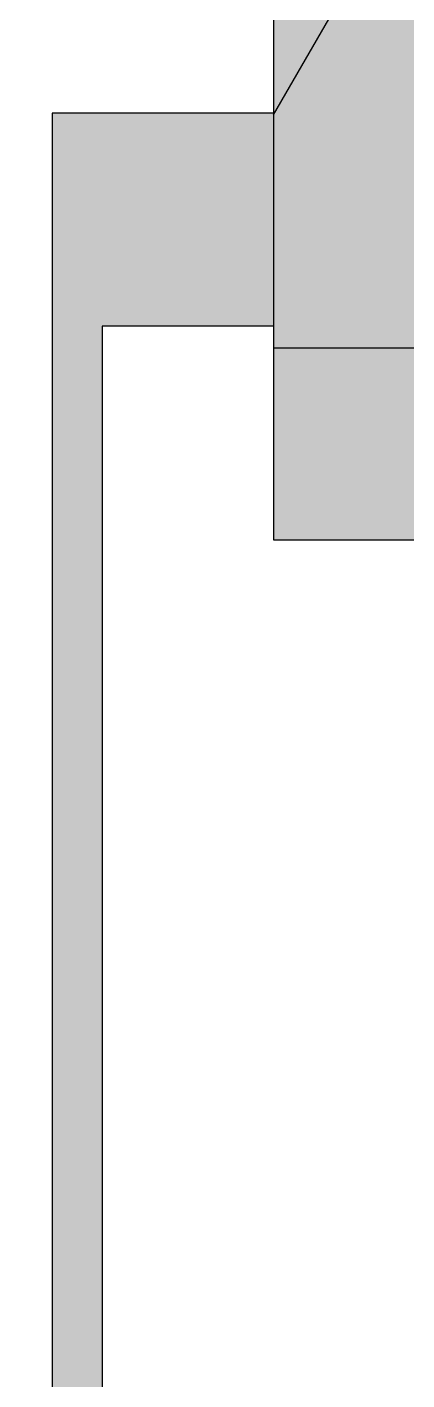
# Model space of a CAD drawing. Header units: inches. Extents: x -55 to 844, y -103 to 167.
# Drawn here: x 814.0838 to 814.142, y 43.7905 to 43.9973 of the extents above; entities that cross this region are included whole.
import ezdxf

# ---------------------------------------------------------------- set-up
doc = ezdxf.new("R2010")
doc.units = ezdxf.units.IN
doc.header["$MEASUREMENT"] = 0
doc.layers.add('AI-Hatch mob', color=254, linetype='Continuous')
doc.layers.add('AI-Mob', color=2, linetype='Continuous')

# ---------------------------------------------------------------- blocks, each defined once
blk = doc.blocks.new('Multi-Estação')
at = {"layer": 'AI-Hatch mob', "true_color": 0xe1d8b7}
h = blk.add_hatch(color=254, dxfattribs=at)
edge = h.paths.add_edge_path()
edge.add_ellipse((-0.6985882529592402, 0.534010071975988), major_axis=(0, -0.0200732629017312), ratio=0.320805336484467, start_angle=360, end_angle=374.65466837832963, ccw=False)
edge.add_line((-0.6980377266769555, 0.5139368090742698), (-0.7105955407763958, 0.5139368090742698))
edge.add_line((-0.7105955407763958, 0.5139368090742698), (-0.7105955407763958, 0.5069505061824237))
edge.add_line((-0.7105955407763958, 0.5069505061824237), (-0.5255248710129053, 0.5069505061824237))
edge.add_line((-0.5255248710129053, 0.5069505061824237), (-0.5255248710129053, 0.4807646486449676))
edge.add_line((-0.5255248710129053, 0.4807646486449675), (-0.4930000616426327, 0.4807646486449675))
edge.add_line((-0.4930000616426327, 0.4807646486449676), (-0.4930000616426325, 0.5145898280517008))
edge.add_line((-0.4930000616426325, 0.5145898280517008), (-0.6969590794693155, 0.5145898280517008))
edge = h.paths.add_edge_path()
edge.add_line((-0.4930000616426327, -0.0076393218693023), (-0.4930000616426329, 0.0261858575374593))
edge.add_line((-0.4930000616426329, 0.0261858575374593), (-0.5255248710129053, 0.0261858575374594))
edge.add_line((-0.5255248710129053, 0.0261858575374594), (-0.5255248710129051, 3.198830089701232e-15))
edge.add_line((-0.5255248710129051, 3.2e-15), (-0.7105955407763956, 3.3e-15))
edge.add_line((-0.7105955407763956, 3.3e-15), (-0.7105955407763958, -0.0069863028918429))
edge.add_line((-0.7105955407763958, -0.0069863028918429), (-0.6975044234282164, -0.0069863028918429))
edge.add_ellipse((-0.6985882529592402, -0.0270595657935895), major_axis=(0, 0.0200732629017312), ratio=0.320805336484467, start_angle=-180, end_angle=-14.65466837832946)
edge.add_line((-0.6969590794693157, -0.0076393218693023), (-0.4930000616426327, -0.0076393218693023))
at = {"layer": 'AI-Hatch mob', "true_color": 0xd3bf96}
blk.add_hatch(color=9, dxfattribs=at).paths.add_polyline_path([(-0.0187766670005516, 0.0261858575374592), (-0.0187766670005516, 0.4807646486449674), (-0.5581898610002014, 0.4807646486449675), (-0.5581898610002014, 0.0261858575374593)])
at = {"layer": 'AI-Hatch mob', "true_color": 0xb99f7e}
h = blk.add_hatch(dxfattribs=at)
h.set_pattern_fill('NET3', color=33, scale=0.02, angle=-90.00000000000001, style=0)
h.set_pattern_definition([(270, (-7.550217799430755, 69.55703925151765), (0.0635, 0), []), (329.9999999999999, (-7.550217799430755, 69.55703925151765), (0.03175, 0.0549926131403119), []), (29.99999999999999, (-7.550217799430755, 69.55703925151765), (-0.03175, 0.0549926131403119), [])])
h.paths.add_polyline_path([(-0.0187766670005516, 0.0261858575374592), (-0.0187766670005516, 0.4807646486449674), (-0.5581898610002014, 0.4807646486449676), (-0.5581898610002014, 0.0261858575374594)])
for p, q in [((-0.5255248710129053, 0.5069505061824237), (-1.2737641781017, 0.5069505061824237)), ((-0.5255248710129053, 0.4807646486449675), (-0.5255248710129053, 0.5069505061824237)), ((-0.0001109863914763, 0.4807646486449674), (-0.5581898610002014, 0.4807646486449675)), ((-0.5581898610002014, 0.4807646486449675), (-0.5581898610002014, 0.0261858575374593))]:
    blk.add_line(p, q)
blk.add_lwpolyline([(-0.4930000616426327, 0.4807646486449675), (-0.4930000616426327, 0.5145898280517008), (-0.6969590794693091, 0.5145898280517008)])
blk = doc.blocks.new('HFGFDA')
at = {"layer": 'AI-Mob', "rotation": 90}
blk.add_blockref('Multi-Estação', (312.4633976257031, -57.70605936672914), dxfattribs=at)

msp = doc.modelspace()

# ---------------------------------------------------------------- block references
msp.add_blockref('HFGFDA', (502.1389022534179, 102.1832179701938))

doc.saveas('drawing.dxf')
